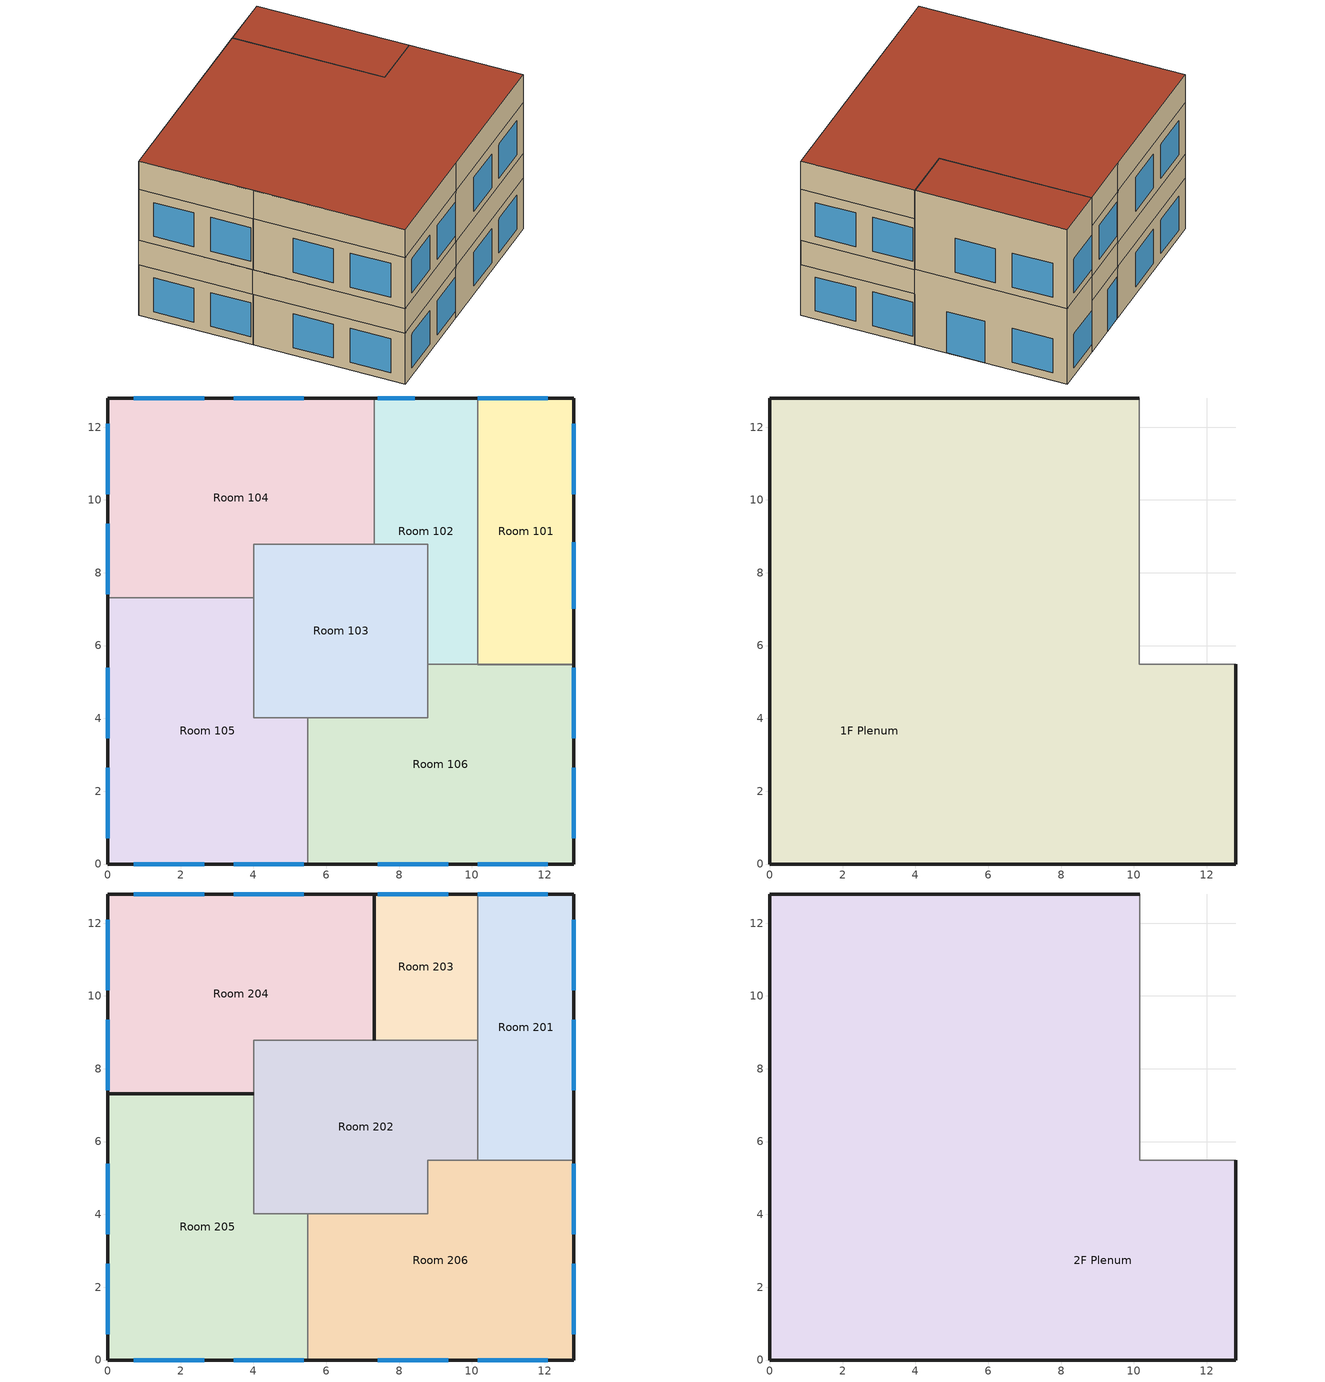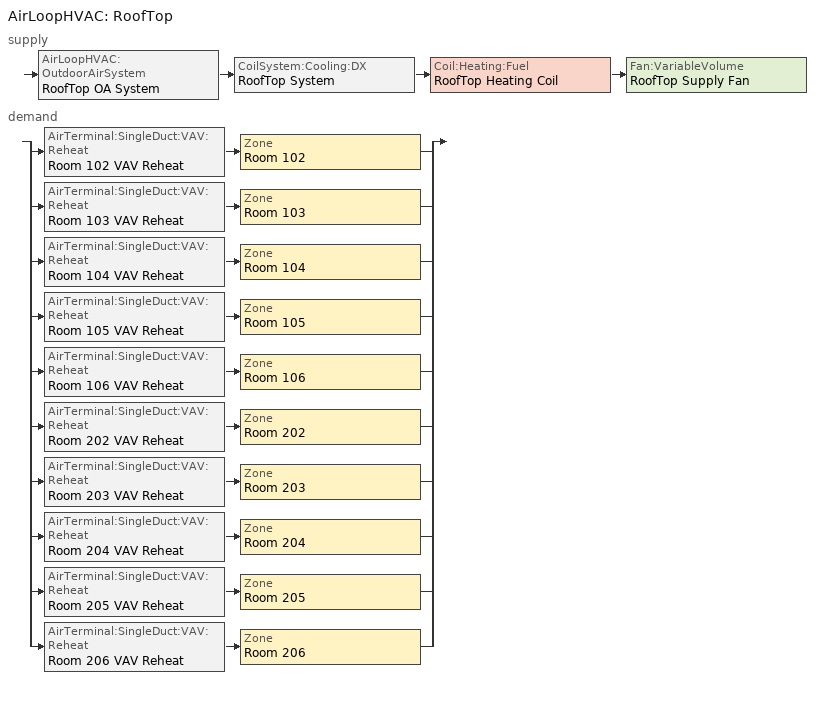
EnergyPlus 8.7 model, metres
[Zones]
Room 106
 floor ground (Ground_Floor): 12.8,5.49 12.8,0 5.49,0 5.49,4.01 8.79,4.01 8.79,5.49 z0
 wall outside (2FRP_Ext_Wall): 5.49,0 12.8,0 12.8,5.49 z0:2.74
 wall to Room 103 (INT_WALL): 8.79,5.49 8.79,4.01 5.49,4.01 z0:2.74
 wall to Room 105 (INT_WALL): 5.49,4.01 5.49,0 z0:2.74
 wall to Room 101 (INT_WALL): 12.8,5.49 10.16,5.49 z0:2.74
 wall to Room 102 (INT_WALL): 10.16,5.49 8.79,5.49 z0:2.74
 window (Windows_Double): 12.8,0.71 12.8,2.64 / 12.8,3.45 12.8,5.38 / 7.42,0 9.35,0 / 10.16,0 12.09,0 z0.45:2.27
Room 103
 floor ground (Ground_Floor): 8.79,8.79 8.79,4.01 4.01,4.01 4.01,8.79 z0
 wall to Room 105 (INT_WALL): 4.01,7.32 4.01,4.01 5.49,4.01 z0:2.74
 wall to Room 104 (INT_WALL): 7.32,8.79 4.01,8.79 4.01,7.32 z0:2.74
 wall to Room 102 (INT_WALL): 8.79,5.49 8.79,8.79 7.32,8.79 z0:2.74
Room 104
 floor ground (Ground_Floor): 7.32,12.8 7.32,8.79 4.01,8.79 4.01,7.32 0,7.32 0,12.8 z0
 wall outside (Hybrid Spray Foam In.): 7.32,12.8 0,12.8 0,7.32 z0:2.74
 wall to Room 105 (INT_WALL): 0,7.32 4.01,7.32 z0:2.74
 wall to Room 102 (INT_WALL): 7.32,8.79 7.32,12.8 z0:2.74
 window (Windows_Double): 0,12.09 0,10.16 / 0,9.35 0,7.42 / 5.38,12.8 3.45,12.8 / 2.64,12.8 0.71,12.8 z0.41:2.24
Room 105
 floor ground (Ground_Floor): 4.01,7.32 4.01,4.01 5.49,4.01 5.49,0 0,0 0,7.32 z0
 wall outside (2FRP_Ext_Wall): 0,7.32 0,0 z0:2.74
 wall outside (Hybrid Spray Foam In.): 0,0 5.49,0 z0:2.74
 window (Windows_Double): 0,5.38 0,3.45 / 0,2.64 0,0.71 / 0.71,0 2.64,0 / 3.45,0 5.38,0 z0.41:2.24
Room 101
 floor ground (Ground_Floor): 12.8,12.8 12.8,5.47 10.16,5.47 10.16,12.8 z0
 wall outside (2FRP_Ext_Wall): 12.8,5.47 12.8,12.8 10.16,12.8 z0:4.06
 wall to 1F Plenum (INT_WALL): 10.16,12.8 10.16,5.47 12.8,5.47 z2.74:4.06
 wall to Room 102 (INT_WALL): 10.16,12.8 10.16,5.47 z0:2.74
 window (Windows_Double): 12.09,12.8 10.16,12.8 / 12.8,10.16 12.8,12.09 z0.41:2.24
 window (Door): 12.8,7.01 12.8,8.84 z0:2.24
Room 102
 floor ground (Ground_Floor): 10.16,12.8 10.16,5.49 8.79,5.49 8.79,8.79 7.32,8.79 7.32,12.8 z0
 wall outside (2FRP_Ext_Wall): 10.16,12.8 7.32,12.8 z0:2.74
 window (Door): 8.43,12.8 7.42,12.8 z0:2.24
1F Plenum
 floor to Room 105 (Drop_Ceiling): 4.01,7.32 4.01,4.01 5.48,4.01 5.48,0 -0.01,0 -0.01,7.32 z2.74
 floor to Room 106 (Drop_Ceiling): 12.8,5.49 12.8,0 5.48,0 5.48,4.01 8.78,4.01 8.78,5.49 z2.74
 floor to Room 102 (Drop_Ceiling): 10.15,12.8 10.15,5.49 8.78,5.49 8.78,8.79 7.31,8.79 7.31,12.8 z2.74
 floor to Room 104 (Drop_Ceiling): 7.31,12.8 7.31,8.79 4.01,8.79 4.01,7.32 -0.01,7.32 -0.01,12.8 z2.74
 floor to Room 103 (Drop_Ceiling): 8.78,8.79 8.78,4.01 4.01,4.01 4.01,8.79 z2.74
 wall outside (Hybrid Spray Foam In.): -0.01,0 5.48,0 / 7.31,12.8 -0.01,12.8 -0.01,7.32 z2.74:4.06
 wall outside (2FRP_Ext_Wall): -0.01,7.32 -0.01,0 / 10.15,12.8 7.31,12.8 / 5.48,0 12.8,0 12.8,5.49 z2.74:4.06
 roof outside (2F_Floor): 7.31,12.8 7.31,8.79 10.15,8.79 10.15,12.8 z4.06
Room 206
 floor to 1F Plenum (2F_Floor): 12.8,5.49 12.8,0 5.49,0 5.49,4.01 8.79,4.01 8.79,5.49 z4.06
 wall outside (2FRP_Ext_Wall): 5.49,0 12.8,0 12.8,5.49 z4.06:6.81
 wall to Room 201 (INT_WALL): 12.8,5.49 10.16,5.49 z4.06:6.81
 wall to Room 205 (INT_WALL): 5.49,4.01 5.49,0 z4.06:6.81
 wall to Room 202 (INT_WALL): 10.16,5.49 8.79,5.49 8.79,4.01 5.49,4.01 z4.06:6.81
 window (Windows_Double): 12.8,3.45 12.8,5.38 / 12.8,0.71 12.8,2.64 / 7.42,0 9.35,0 / 10.16,0 12.09,0 z4.47:6.3
Room 202
 floor to 1F Plenum (2F_Floor): 10.16,8.79 10.16,5.49 8.79,5.49 8.79,4.01 4.01,4.01 4.01,8.79 z4.06
 wall to Room 205 (INT_WALL): 4.01,7.32 4.01,4.01 5.49,4.01 z4.06:6.81
 wall to Room 204 (INT_WALL): 7.32,8.79 4.01,8.79 4.01,7.32 z4.06:6.81
 wall to Room 201 (INT_WALL): 10.16,5.49 10.16,8.79 z4.06:6.81
 wall to Room 203 (INT_WALL): 10.16,8.79 7.32,8.79 z4.06:6.81
Room 203
 floor ground (Ground_Floor): 10.16,12.8 10.16,8.79 7.32,8.79 7.32,12.8 z4.06
 wall outside (2FRP_Ext_Wall): 10.16,12.8 7.32,12.8 7.32,8.79 z4.06:6.81
 wall to Room 201 (INT_WALL): 10.16,8.79 10.16,12.8 z4.06:6.81
 window (Windows_Double): 9.35,12.8 7.42,12.8 z4.47:6.3
Room 205
 floor to 1F Plenum (2F_Floor): 4.01,7.32 4.01,4.01 5.49,4.01 5.49,0 0,0 0,7.32 z4.06
 wall outside (2FRP_Ext_Wall): 4.01,7.32 0,7.32 z4.06:6.81
 wall outside (Rigid Foam Board In.): 0,7.32 0,0 5.49,0 z4.06:6.81
 window (Windows_Double): 0.71,0 2.64,0 / 3.45,0 5.38,0 / 0,5.38 0,3.45 / 0,2.64 0,0.71 z4.47:6.3
Room 201
 floor to Room 101 (SB-U): 12.8,12.8 12.8,5.49 10.16,5.49 10.16,12.8 z4.06
 wall outside (2FRP_Ext_Wall): 12.8,5.49 12.8,12.8 10.16,12.8 z4.06:8.33
 wall to 2F Plenum (INT_WALL): 10.16,12.8 10.16,5.49 12.8,5.49 z6.81:8.33
 window (Windows_Double): 12.09,12.8 10.16,12.8 / 12.8,7.42 12.8,9.35 / 12.8,10.16 12.8,12.09 z4.47:6.3
 roof outside (2FRP_Roof): 10.16,12.8 10.16,5.49 12.8,5.49 12.8,12.8 z8.33
Room 204
 floor to 1F Plenum (2F_Floor): 7.32,12.8 7.32,8.79 4.01,8.79 4.01,7.32 0,7.32 0,12.8 z4.06
 wall outside (2FRP_Ext_Wall): 0,7.32 4.01,7.32 / 7.32,8.79 7.32,12.8 z4.06:6.81
 wall outside (Rigid Foam Board In.): 7.32,12.8 0,12.8 0,7.32 z4.06:6.81
 window (Windows_Double): 5.38,12.8 3.45,12.8 / 2.64,12.8 0.71,12.8 / 0,12.09 0,10.16 / 0,9.35 0,7.42 z4.47:6.3
2F Plenum
 floor to Room 204 (Drop_Ceiling): 7.32,12.8 7.32,8.79 4.01,8.79 4.01,7.32 0,7.32 0,12.8 z6.81
 floor to Room 203 (Drop_Ceiling): 10.16,12.8 10.16,8.79 7.32,8.79 7.32,12.8 z6.81
 floor to Room 205 (Drop_Ceiling): 4.01,7.32 4.01,4.01 5.49,4.01 5.49,0 0,0 0,7.32 z6.81
 floor to Room 206 (Drop_Ceiling): 12.8,5.49 12.8,0 5.49,0 5.49,4.01 8.79,4.01 8.79,5.49 z6.81
 floor to Room 202 (Drop_Ceiling): 10.16,8.79 10.16,5.49 8.79,5.49 8.79,4.01 4.01,4.01 4.01,8.79 z6.81
 wall outside (Rigid Foam Board In.): 7.32,12.8 0,12.8 0,7.32 0,0 5.49,0 z6.81:8.33
 wall outside (2FRP_Ext_Wall): 5.49,0 12.8,0 12.8,5.49 / 10.16,12.8 7.32,12.8 z6.81:8.33
 roof outside (2FRP_Roof): 0,12.8 0,0 12.8,0 12.8,5.49 10.16,5.49 10.16,12.8 z8.33
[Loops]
AirLoopHVAC 'RoofTop'
 supply: AirLoopHVAC:OutdoorAirSystem 'RoofTop OA System' > CoilSystem:Cooling:DX 'RoofTop System' > Coil:Heating:Fuel 'RoofTop Heating Coil' > Fan:VariableVolume 'RoofTop Supply Fan'
 demand: split
  | AirTerminal:SingleDuct:VAV:Reheat 'Room 102 VAV Reheat' > Zone 'Room 102'
  | AirTerminal:SingleDuct:VAV:Reheat 'Room 103 VAV Reheat' > Zone 'Room 103'
  | AirTerminal:SingleDuct:VAV:Reheat 'Room 104 VAV Reheat' > Zone 'Room 104'
  | AirTerminal:SingleDuct:VAV:Reheat 'Room 105 VAV Reheat' > Zone 'Room 105'
  | AirTerminal:SingleDuct:VAV:Reheat 'Room 106 VAV Reheat' > Zone 'Room 106'
  | AirTerminal:SingleDuct:VAV:Reheat 'Room 202 VAV Reheat' > Zone 'Room 202'
  | AirTerminal:SingleDuct:VAV:Reheat 'Room 203 VAV Reheat' > Zone 'Room 203'
  | AirTerminal:SingleDuct:VAV:Reheat 'Room 204 VAV Reheat' > Zone 'Room 204'
  | AirTerminal:SingleDuct:VAV:Reheat 'Room 205 VAV Reheat' > Zone 'Room 205'
  | AirTerminal:SingleDuct:VAV:Reheat 'Room 206 VAV Reheat' > Zone 'Room 206'
[Building]
FRP_RTU: North Axis {deg}=0; Terrain=Suburbs; Loads Convergence Tolerance Value=0.04; Temperature Convergence Tolerance Value {deltaC}=0.4; Solar Distribution=FullInteriorAndExterior; Maximum Number of Warmup Days=25; Minimum Number of Warmup Days=6
[Site:Location]
Oak Ridge_TN_USA Design_Conditions: Latitude {deg}=35.96; Longitude {deg}=-84.29; Time Zone {hr}=-5; Elevation {m}=334
[SizingPeriod:DesignDay] Day of Month=21; Dry-Bulb Temperature Range Modifier Type=DefaultMultipliers; Humidity Condition Type=Wetbulb; Barometric Pressure {Pa}=97376; Rain Indicator=No; Snow Indicator=No; Daylight Saving Time Indicator=No
Name | Month | Day Type | Maximum Dry-Bulb Temperature {C} | Daily Dry-Bulb Temperature Range {deltaC} | Wetbulb or DewPoint at Maximum Dry-Bulb {C} | Wind Speed {m/s} | Wind Direction {deg} | Solar Model Indicator | Sky Clearness | ASHRAE Clear Sky Optical Depth for Beam Irradiance (taub) | ASHRAE Clear Sky Optical Depth for Diffuse Irradiance (taud)
Oak Ridge Ann Htg 99.6% Condns DB | 1 | WinterDesignDay | -8.6 | 0 | -8.6 | 2.5 | 50 | ASHRAEClearSky | 0
Oak Ridge Ann Clg 2% Condns DB=>MWB | 7 | SummerDesignDay | 31.4 | 10.3 | 22.8 | 3.2 | 260 | ASHRAETau |  | 0.455 | 2.134
[Site:GroundTemperature:BuildingSurface]
19.939, 19.907, 19.925, 20.167, 21.424, 22.505, 22.726, 22.815, 22.805, 20.837, 20.22, 20.048
[Site:GroundReflectance]
0.29, 0.29, 0.29, 0.29, 0.29, 0.29, 0.29, 0.29, 0.29, 0.29, 0.29, 0.29
[Site:WaterMainsTemperature]
Calculation Method=Correlation; Annual Average Outdoor Air Temperature {C}=14.55; Maximum Difference In Monthly Average Outdoor Air Temperatures {deltaC}=22
[Material] Thermal Absorptance=0.9
Name | Roughness | Thickness {m} | Conductivity {W/m-K} | Density {kg/m3} | Specific Heat {J/kg-K} | Solar Absorptance | Visible Absorptance
Ground_Upper_Concrete | Rough | 0.4064 | 0.109246 | 2242.58 | 836.8 | 0.7 | 0.7
Std AC02 | MediumSmooth | 0.0127 | 0.057 | 288 | 1339 | 0.7 | 0.2
ExtWall_Gypsum | Smooth | 0.015875 | 0.16 | 784.9 | 830 | 0.92 | 0.92
Roof Membrane | VeryRough | 0.0095 | 0.16 | 1121.29 | 1460 | 0.7 | 0.7
Std PW05 | MediumSmooth | 0.0191 | 0.115 | 545 | 1213 | 0.78 | 0.78
GP01 1/2 GYPSUM | Smooth | 0.0127 | 0.16 | 800 | 1090 | 0.7 | 0.5
Std 1.5  MW CONCRETE | Rough | 0.038 | 0.858 | 1968 | 836.8 | 0.7 | 0.7
ExtWall_FaceBrick | MediumRough | 0.092075 | 1.31095 | 2082.4 | 920.48 | 0.7 | 0.7
Metal Decking | MediumSmooth | 0.0015 | 45.006 | 7680 | 418.4 | 0.7 | 0.3
ExtWall_ConcreteBlock | Rough | 0.2032 | 1.311 | 1121.29 | 836.8 | 0.7 | 0.7
GeoFoam | MediumRough | 0.3048 | 0.033 | 51.5 | 836.8 | 0.7 | 0.7
Ground_Lower_Concrete | Rough | 0.1524 | 0.109246 | 2242.58 | 836.8 | 0.7 | 0.7
Roof Insulation | MediumRough | 0.0762 | 0.024023 | 265 | 836.8 | 0.7 | 0.7
ExtWall_R11_Insulation | MediumRough | 0.0889 | 0.077868 | 9.61107 | 836.8 | 0.7 | 0.7
2" Polyisorigid Foam Board | Rough | 0.0508 | 0.02605 | 32 | 920 | 0.7 | 0.7
C.C. Spray Foam | Rough | 0.0889 | 0.02884 | 32 | 920 | 0.7 | 0.7
[Material:NoMass]
MAT-SB-U: Roughness=Rough; Thermal Resistance {m2-K/W}=0.117407; Thermal Absorptance=0.65; Solar Absorptance=0.65; Visible Absorptance=0.65
[Material:AirGap]
Name | Thermal Resistance {m2-K/W}
ExtWall_Air | 0.156738
1.5" Air Gap | 0.179632
[WindowMaterial:SimpleGlazingSystem] Visible Transmittance=0.65
Name | U-Factor {W/m2-K} | Solar Heat Gain Coefficient
Double Pane | 3.36153 | 0.623
Door | 3.62273 | 0.578
[Construction]
2F_Floor: Std 1.5  MW CONCRETE
Drop_Ceiling: Std AC02
Windows_Double: Double Pane
Ground_Floor: Ground_Lower_Concrete, GeoFoam, Ground_Upper_Concrete
2FRP_Roof: Std PW05, Roof Insulation, Roof Membrane, Metal Decking
Door: Door
INT_WALL: GP01 1/2 GYPSUM, GP01 1/2 GYPSUM
2FRP_Ext_Wall: ExtWall_FaceBrick, ExtWall_Air, ExtWall_ConcreteBlock, ExtWall_R11_Insulation, ExtWall_Gypsum
Hybrid Spray Foam In.: ExtWall_FaceBrick, ExtWall_Air, ExtWall_ConcreteBlock, C.C. Spray Foam, 1.5" Air Gap, ExtWall_Gypsum
Rigid Foam Board In.: ExtWall_FaceBrick, ExtWall_Air, ExtWall_ConcreteBlock, ExtWall_R11_Insulation, ExtWall_Gypsum, 2" Polyisorigid Foam Board, ExtWall_Gypsum
SB-U: MAT-SB-U
[Zone]
Room 106; Room 206; Room 202; Room 205; Room 201; Room 103; Room 104; Room 105; Room 101; Room 204; Room 102: 
Room 203: Multiplier=1
1F Plenum; 2F Plenum: Zone Outside Convection Algorithm=AdaptiveConvectionAlgorithm; Part of Total Floor Area=No
[Lights] Design Level Calculation Method=Watts/Area; Fraction Replaceable=1; Return Air Fraction Calculated from Plenum Temperature=No
Name | Zone or ZoneList | Schedule | Watts per Zone Floor Area {W/m2}
General Lighting_13 | Room 106 | BLDG_LIGHT_DownSt_SCH | 8.56347
General Lighting_5 | Room 206 | BLDG_LIGHT_Upst_SCH | 8.13292
General Lighting_9 | Room 202 | BLDG_LIGHT_Upst_SCH | 8.13292
General Lighting_4_1 | Room 203 | BLDG_LIGHT_Upst_SCH | 8.13292
General Lighting_2 | Room 205 | BLDG_LIGHT_Upst_SCH | 8.13292
General Lighting_7 | Room 201 | BLDG_LIGHT_Upst_SCH | 8.13292
General Lighting_8 | Room 103 | BLDG_LIGHT_DownSt_SCH | 8.56347
General Lighting_10 | Room 104 | BLDG_LIGHT_DownSt_SCH | 8.56347
General Lighting_11 | Room 105 | BLDG_LIGHT_DownSt_SCH | 8.56347
General Lighting_3 | Room 101 | BLDG_LIGHT_DownSt_SCH | 8.56347
General Lighting_4 | Room 204 | BLDG_LIGHT_Upst_SCH | 8.13292
General Lighting_12 | Room 102 | BLDG_LIGHT_DownSt_SCH | 8.56347
[ElectricEquipment] Design Level Calculation Method=EquipmentLevel
Name | Zone or ZoneList | Schedule | Design Level {W} | Watts per Zone Floor Area {W/m2}
Plug13 | Room 106 | ALWAYS_ON | 800 | 0
Plug5 | Room 206 | ALWAYS_ON | 7.8
Plug9 | Room 202 | ALWAYS_ON | 70 | 0
Plug4_1 | Room 203 | ALWAYS_ON | 2.6 | 0
Plug2 | Room 205 | ALWAYS_ON | 10
Plug8 | Room 103 | ALWAYS_ON | 7.7
Plug10 | Room 104 | ALWAYS_ON | 36 | 0
Plug11 | Room 105 | ALWAYS_ON | 63 | 0
Plug4 | Room 204 | ALWAYS_ON | 10
Plug12 | Room 102 | New_BLDG_EQUIP_SCH_Down | 350 | 0
WallHeater_101 | Room 101 | ALWAYS_ON | 1000
WallHeater_201 | Room 201 | ALWAYS_ON | 1000
[OtherEquipment] Fuel Type=None; Schedule=Occupant Latent Schedule; Design Level Calculation Method=Watts/Area; Fraction Latent=1
Name | Zone or ZoneList | Power per Zone Floor Area {W/m2}
102 Occupant Latent | Room 102 | 5.679
104 Occupant Latent | Room 104 | 2.7133
105 Occupant Latent | Room 105 | 2.7133
106 Occupant Latent | Room 106 | 2.7133
203 Occupant Latent | Room 203 | 3.155
204 Occupant Latent | Room 204 | 2.7133
205 Occupant Latent | Room 205 | 2.7133
206 Occupant Latent | Room 206 | 2.7133
[DesignSpecification:OutdoorAir]
ZoneOA Design: Outdoor Air Method=Flow/Zone; Outdoor Air Flow per Person {m3/s-person}=0; Outdoor Air Flow per Zone Floor Area {m3/s-m2}=0; Outdoor Air Flow per Zone {m3/s}=0; Outdoor Air Flow Air Changes per Hour {1/hr}=0; Outdoor Air Schedule=ALWAYS_OFF
[DesignSpecification:ZoneAirDistribution] Zone Air Distribution Effectiveness in Cooling Mode=1; Zone Air Distribution Effectiveness in Heating Mode=1
SZ DSZAD Room 102; SZ DSZAD Room 103; SZ DSZAD Room 104; SZ DSZAD Room 105; SZ DSZAD Room 106; SZ DSZAD Room 202; SZ DSZAD Room 203; SZ DSZAD Room 204; SZ DSZAD Room 205; SZ DSZAD Room 206
[Sizing:Zone] Zone Cooling Design Supply Air Temperature Input Method=SupplyAirTemperature; Zone Cooling Design Supply Air Temperature {C}=14.4444; Zone Cooling Design Supply Air Temperature Difference {deltaC}=8.33333; Zone Heating Design Supply Air Temperature Input Method=SupplyAirTemperature; Zone Heating Design Supply Air Temperature {C}=48.8889; Zone Heating Design Supply Air Temperature Difference {deltaC}=30; Zone Cooling Design Supply Air Humidity Ratio {kgWater/kgDryAir}=0.008; Zone Heating Design Supply Air Humidity Ratio {kgWater/kgDryAir}=0.008; Design Specification Outdoor Air Object=ZoneOA Design; Cooling Design Air Flow Method=Flow/Zone; Cooling Minimum Air Flow Fraction=0; Heating Design Air Flow Method=DesignDay; Heating Maximum Air Flow Fraction=0
Name | Cooling Design Air Flow Rate {m3/s} | Heating Design Air Flow Rate {m3/s} | Design Specification Zone Air Distribution Object
Room 102 | 0.132145 | 0.0566337 | SZ DSZAD Room 102
Room 103 | 0.188779 | 0.0566337 | SZ DSZAD Room 103
Room 104 | 0.264291 | 0.0566337 | SZ DSZAD Room 104
Room 105 | 0.283168 | 0.174621 | SZ DSZAD Room 105
Room 106 | 0.283168 | 0.174621 | SZ DSZAD Room 106
Room 202 | 0.212376 | 0.099109 | SZ DSZAD Room 202
Room 203 | 0.117987 | 0.0707921 | SZ DSZAD Room 203
Room 204 | 0.283168 | 0.174621 | SZ DSZAD Room 204
Room 205 | 0.297327 | 0.174621 | SZ DSZAD Room 205
Room 206 | 0.297327 | 0.174621 | SZ DSZAD Room 206
[Sizing:System]
RoofTop: Type of Load to Size On=Sensible; Design Outdoor Air Flow Rate {m3/s}=0; Central Heating Maximum System Air Flow Ratio=0.9; Preheat Design Temperature {C}=2; Preheat Design Humidity Ratio {kgWater/kgDryAir}=0.008; Precool Design Temperature {C}=11; Precool Design Humidity Ratio {kgWater/kgDryAir}=0.008; Central Cooling Design Supply Air Temperature {C}=14.4444; Central Heating Design Supply Air Temperature {C}=43.3; Type of Zone Sum to Use=NonCoincident; 100% Outdoor Air in Cooling=No; 100% Outdoor Air in Heating=No; Central Cooling Design Supply Air Humidity Ratio {kgWater/kgDryAir}=0.008; Central Heating Design Supply Air Humidity Ratio {kgWater/kgDryAir}=0.008; Cooling Supply Air Flow Rate Method=Flow/System; Cooling Supply Air Flow Rate {m3/s}=1.65182; Heating Supply Air Flow Rate Method=Flow/System; Heating Supply Air Flow Rate {m3/s}=1.51023; System Outdoor Air Method=ZoneSum; Zone Maximum Outdoor Air Fraction=1; Cooling Design Capacity Method=CoolingDesignCapacity; Cooling Design Capacity {W}=autosize; Heating Design Capacity Method=HeatingDesignCapacity; Heating Design Capacity {W}=autosize; Central Cooling Capacity Control Method=OnOff
[ZoneControl:Thermostat] Control Type Schedule=HVACTemplate-Always 4; Control 1=Thermostat Dual SP Control
Name | Zone or ZoneList
Room 102 Thermostat | Room 102
Room 103 Thermostat | Room 103
Room 104 Thermostat | Room 104
Room 105 Thermostat | Room 105
Room 106 Thermostat | Room 106
Room 202 Thermostat | Room 202
Room 203 Thermostat | Room 203
Room 204 Thermostat | Room 204
Room 205 Thermostat | Room 205
Room 206 Thermostat | Room 206
[ThermostatSetpoint:DualSetpoint]
Thermostat Dual SP Control: Heating Setpoint Temperature Schedule=Heating Schedule; Cooling Setpoint Temperature Schedule=Cooling Schedule
[ZoneHVAC:OutdoorAirUnit] Availability Schedule=ALWAYS_OFF; Outdoor Air Schedule=DOAS-Always 1; Supply Fan Placement=BlowThrough; Unit Control Type=NeutralControl
Name | Zone | Outdoor Air Flow Rate {m3/s} | Supply Fan | Exhaust Air Flow Rate {m3/s} | Outdoor Air Unit List | Exhaust Fan | Exhaust Air Schedule
Room 106 DOAS | Room 106 | 0.0259571 | 106 DOAS SupFan | 0 | Room 106 DOAS Equip List
Room 102 DOAS | Room 102 | 0.026901 | 102 DOAS SupFan | 0 | Room 102 DOAS Equip List
Room 103 DOAS | Room 103 | 0.0235974 | 103 DOAS SupFan | 0.0486106 | Room 103 DOAS Equip List | 103 DOAS ExhFan | DOAS-Always 1
Room 104 DOAS | Room 104 | 0.0254852 | 104 DOAS SupFan | 0 | Room 104 DOAS Equip List
Room 105 DOAS | Room 105 | 0.0325644 | 105 DOAS SupFan | 0 | Room 105 DOAS Equip List
Room 202 DOAS | Room 202 | 0.0108548 | 202 DOAS SupFan | 0.062769 | Room 202 DOAS Equip List | 202 DOAS ExhFan | DOAS-Always 1
Room 203 DOAS | Room 203 | 0.0108548 | 203 DOAS SupFan | 0 | Room 203 DOAS Equip List
Room 204 DOAS | Room 204 | 0.0136865 | 204 DOAS SupFan | 0 | Room 204 DOAS Equip List
Room 205 DOAS | Room 205 | 0.0127426 | 205 DOAS SupFan | 0 | Room 205 DOAS Equip List
Room 206 DOAS | Room 206 | 0.0127426 | 206 DOAS SupFan | 0 | Room 206 DOAS Equip List
[AirTerminal:SingleDuct:VAV:Reheat] Availability Schedule=ALWAYS_ON; Zone Minimum Air Flow Input Method=FixedFlowRate; Convergence Tolerance=0.001; Damper Heating Action=Reverse
Name | Maximum Air Flow Rate {m3/s} | Fixed Minimum Air Flow Rate {m3/s} | Reheat Coil
Room 102 VAV Reheat | 0.132145 | 0.0943895 | Room 102 Reheat Coil
Room 103 VAV Reheat | 0.188779 | 0.0566337 | Room 103 Reheat Coil
Room 104 VAV Reheat | 0.264291 | 0.174621 | Room 104 Reheat Coil
Room 105 VAV Reheat | 0.283168 | 0.174621 | Room 105 Reheat Coil
Room 106 VAV Reheat | 0.283168 | 0.174621 | Room 106 Reheat Coil
Room 202 VAV Reheat | 0.212376 | 0.099109 | Room 202 Reheat Coil
Room 203 VAV Reheat | 0.117987 | 0.0707921 | Room 203 Reheat Coil
Room 204 VAV Reheat | 0.283168 | 0.174621 | Room 204 Reheat Coil
Room 205 VAV Reheat | 0.283168 | 0.174621 | Room 205 Reheat Coil
Room 206 VAV Reheat | 0.297327 | 0.174621 | Room 206 Reheat Coil
[Zone equipment]
Room 102: Room 102 VAV Reheat, Room 102 DOAS
Room 103: Room 103 VAV Reheat, Room 103 DOAS
Room 104: Room 104 VAV Reheat, Room 104 DOAS
Room 105: Room 105 VAV Reheat, Room 105 DOAS
Room 106: Room 106 VAV Reheat, Room 106 DOAS
Room 202: Room 202 VAV Reheat, Room 202 DOAS
Room 203: Room 203 VAV Reheat, Room 203 DOAS
Room 204: Room 204 VAV Reheat, Room 204 DOAS
Room 205: Room 205 VAV Reheat, Room 205 DOAS
Room 206: Room 206 VAV Reheat, Room 206 DOAS
[Fan:ConstantVolume] Fan Total Efficiency=0.7; Pressure Rise {Pa}=298.907; Maximum Flow Rate {m3/s}=0.0330363; Motor Efficiency=0.9; Motor In Airstream Fraction=1
Name | Availability Schedule
106 DOAS SupFan; 102 DOAS SupFan; 103 DOAS SupFan; 104 DOAS SupFan; 105 DOAS SupFan; 202 DOAS SupFan; 203 DOAS SupFan; 204 DOAS SupFan; 205 DOAS SupFan; 206 DOAS SupFan | ALWAYS_OFF
103 DOAS ExhFan; 202 DOAS ExhFan | ALWAYS_ON
[Fan:VariableVolume]
RoofTop Supply Fan: Availability Schedule=FanAvailSched; Fan Total Efficiency=0.9; Pressure Rise {Pa}=1000; Maximum Flow Rate {m3/s}=2.35974; Fan Power Minimum Flow Rate Input Method=FixedFlowRate; Fan Power Minimum Flow Fraction=0; Fan Power Minimum Air Flow Rate {m3/s}=1.33089; Motor Efficiency=0.9; Motor In Airstream Fraction=1; Fan Power Coefficient 1=0.2823; Fan Power Coefficient 2=-.6037; Fan Power Coefficient 3=4.0033; Fan Power Coefficient 4=-3.8509; Fan Power Coefficient 5=1.1559
[Coil:Cooling:DX:TwoStageWithHumidityControlMode]
RoofTop Cooling Coil: Availability Schedule=ALWAYS_ON; Number of Capacity Stages=2; Number of Enhanced Dehumidification Modes=0; Normal Mode Stage 1 Coil Performance=Lennox KCA120S4 Stage 1; Normal Mode Stage 1+2 Coil Performance=Lennox KCA120S4 Stage 1&2
[CoilPerformance:DX:Cooling] Gross Rated Sensible Heat Ratio=0.687; Gross Rated Cooling COP {W/W}=3.3; Rated Air Flow Rate {m3/s}=2.12376; Part Load Fraction Correlation Curve=Lennox KCA120S4 PLFFPLR
Name | Gross Rated Total Cooling Capacity {W} | Fraction of Air Flow Bypassed Around Coil | Total Cooling Capacity Function of Temperature Curve | Total Cooling Capacity Function of Flow Fraction Curve | Energy Input Ratio Function of Temperature Curve | Energy Input Ratio Function of Flow Fraction Curve
Lennox KCA120S4 Stage 1 | 21023.7 | 0.5 | Lennox KCA120S4 Stage 1 CapFT | Lennox KCA120S4 Stage 1 CapFFF | Lennox KCA120S4 Stage 1 EIRFT | Lennox KCA120S4 Stage 1 EIRFFF
Lennox KCA120S4 Stage 1&2 | 43081.5 | 0 | Lennox KCA120S4 Stage 1&2 CapFT | Lennox KCA120S4 Stage 1&2 CapFFF | Lennox KCA120S4 Stage 1&2 EIRFT | Lennox KCA120S4 Stage 1&2 EIRFFF
[Coil:Heating:Electric] Availability Schedule=HVACTemplate-Always 1; Efficiency=1
Name | Nominal Capacity {W}
Room 102 Reheat Coil; Room 103 Reheat Coil | 1000
Room 104 Reheat Coil; Room 105 Reheat Coil; Room 106 Reheat Coil; Room 204 Reheat Coil; Room 205 Reheat Coil; Room 206 Reheat Coil | 5000
Room 202 Reheat Coil | 2000
Room 203 Reheat Coil | 1500
[Coil:Heating:Fuel]
RoofTop Heating Coil: Availability Schedule=HVACTemplate-Always 1; Fuel Type=NaturalGas; Burner Efficiency=0.81; Nominal Capacity {W}=0; Part Load Fraction Correlation Curve=RoofTop Heating Coil PLF-FPLR
[CoilSystem:Cooling:DX]
RoofTop System: Availability Schedule=HVACTemplate-Always 1; Cooling Coil=RoofTop Cooling Coil; Dehumidification Control Type=None; Run on Sensible Load=Yes; Run on Latent Load=No
[Controller:OutdoorAir]
RoofTop OA Controller: Minimum Outdoor Air Flow Rate {m3/s}=0; Maximum Outdoor Air Flow Rate {m3/s}=0; Economizer Control Type=NoEconomizer; Economizer Control Action Type=ModulateFlow; Lockout Type=NoLockout; Minimum Limit Type=ProportionalMinimum
[AirLoopHVAC]
RoofTop: Design Supply Air Flow Rate {m3/s}=autosize
[AirLoopHVAC:ReturnPlenum]
Name | Zone
1F Return Plenum | 1F Plenum
2F Return Plenum | 2F Plenum
[EnergyManagementSystem:Sensor]
Name | Output:Variable or Output:Meter Index Key | Output:Variable or Output:Meter
OutdoorAir_Tdb | Environment | Site Outdoor Air Drybulb Temperature
Initial_DOAS_Schedule | DOAS-Always 1 | Schedule Value
[EnergyManagementSystem:Actuator]
Name | Actuated Component Unique | Actuated Component Type | Actuated Component Control Type
CoolingSupplyT | RoofTop Cooling Coil Outlet | System Node Setpoint | Temperature Setpoint
HeatingSupplyT | RoofTop Heating Coil Outlet | System Node Setpoint | Temperature Setpoint
DOAS_Sch | DOAS-Always 1 | Schedule:Compact | Schedule Value
[EnergyManagementSystem:ProgramCallingManager]
SetpointResetManager: AfterPredictorBeforeHVACManagers; MakeSetpoint
DOAS_Sch_ResetManager: BeginTimestepBeforePredictor; MakeDOAS
Init DOAS Device Control Constants: BeginNewEnvironment; InitializeDOASControl
[EnergyManagementSystem:Program]
MakeSetpoint: IF OutdoorAir_Tdb >= 13.89; SET CoolingSupplyT = 13.89; SET HeatingSupplyT = 13.89; ELSEIF OutdoorAir_Tdb <= 7.7; SET CoolingSupplyT = 13.89; SET HeatingSupplyT = 13.89; ELSE; SET CoolingSupplyT = 13.89; SET HeatingSupplyT = 13.89; ENDIF
MakeDOAS: IF MONTH >= 12 || MONTH <= 3; IF HOUR >= 6 && HOUR <= 17; IF OutdoorAir_Tdb > 2.5; SET DOAS_Sch = DOAS_Status_On; ELSE; SET DOAS_Sch = DOAS_Status_Off; ENDIF; ElSE; SET DOAS_Sch = DOAS_Status_Off; ENDIF; ElSEIF OutdoorAir_Tdb > 1.87; SET DOAS_Sch = DOAS_Status_On; ELSE; SET DOAS_Sch = DOAS_Status_Off; ENDIF
InitializeDOASControl: Set DOAS_Status_On = 1.0; Set DOAS_Status_Off = 0.0
[EnergyManagementSystem:GlobalVariable]
DOAS_Status_On
DOAS_Status_Off
[EnergyManagementSystem:OutputVariable] Type of Data in Variable=Averaged
Name | EMS Variable | Update Frequency | EMS Program or Subroutine | Units
Heating Supply Temperature | HeatingSupplyT | SystemTimestep | MakeSetpoint | C
Cooling Supply Temperature | CoolingSupplyT | SystemTimestep | MakeSetpoint | C
DOAS Schedule Value | DOAS_Sch | ZoneTimeStep | MakeDOAS
[AvailabilityManager:NightCycle]
RoofTop Availability: Applicability Schedule=ALWAYS_ON; Fan Schedule=ALWAYS_ON; Control Type=CycleOnAny; Thermostat Tolerance {deltaC}=1.38889; Cycling Run Time {s}=3600
[SetpointManager:MixedAir] Control Variable=Temperature
Name | Setpoint Node or NodeList
RoofTop Cooling Coil Air Temp Manager | RoofTop Cooling Coil Outlet
RoofTop Heating Coil Air Temp Manager | RoofTop Heating Coil Outlet
[Schedule:Compact]
ALWAYS_OFF; Occupant Latent Schedule; BLDG_LIGHT_DownSt_SCH; BLDG_LIGHT_Upst_SCH; New_BLDG_EQUIP_SCH_Down: Through: 12/31, For: AllDays, Until: 24:00, 0
ALWAYS_ON; HVACTemplate-Always 1: Through: 12/31, For: AllDays, Until: 24:00, 1
HVACTemplate-Always 4: Through: 12/31, For: AllDays, Until: 24:00, 4
DOAS-Always 1: Through: 12/31, For: WeekDays CustomDay1 CustomDay2, Until: 24:00, 0, For: Weekends Holiday, Until: 24:00, 0, For: SummerDesignDay, Until: 24:00, 0, For: WinterDesignDay, Until: 24:00, 0
Heating Schedule: Through: 12/31, For: Weekdays, Until: 06:00, 15, Until: 18:00, 21.11, Until 24:00, 15, For: SummerDesignDay, Until: 24:00, 21.11, For: Saturday, Until: 06:00, 15, Until: 18:00, 21.11, Until 24:00, 15, For: WinterDesignDay, Until: 24:00, 21.11, For: Sunday Holidays AllOtherDays, Until: 06:00, 15, Until: 18:00, 21.11, Until 24:00, 15
Cooling Schedule: Through: 12/31, For: Weekdays, Until: 06:00, 31.7, Until: 18:00, 23.9, Until 24:00, 31.7, For: SummerDesignDay, Until: 24:00, 23.9, For: Saturday, Until: 06:00, 31.7, Until: 18:00, 23.9, Until 24:00, 31.7, For: WinterDesignDay, Until: 24:00, 23.9, For: Sunday Holidays AllOtherDays, Until: 06:00, 31.7, Until: 18:00, 23.9, Until 24:00, 31.7
FanAvailSched: Through: 12/31, For: WeekDays CustomDay1 CustomDay2, Until: 6:00, 0, Until: 18:00, 1, Until: 24:00, 0, For: Weekends Holiday, Until: 6:00, 0, Until: 18:00, 1, Until: 24:00, 0, For: SummerDesignDay, Until: 24:00, 1, For: WinterDesignDay, Until: 24:00, 1
[Curve:Quadratic]
Name | Coefficient1 Constant | Coefficient2 x | Coefficient3 x**2 | Minimum Value of x | Maximum Value of x
Lennox KCA120S4 Stage 1 CapFFF | 0.642249 | 0.549404 | -0.191653 | 0.8 | 1.2
Lennox KCA120S4 Stage 1 EIRFFF | 1.30167 | -0.46596 | 0.16429 | 0.8 | 1.2
Lennox KCA120S4 Stage 1&2 CapFFF | 0.671654 | 0.494597 | -0.166251 | 0.8 | 1.2
Lennox KCA120S4 Stage 1&2 EIRFFF | 1.28125 | -0.428849 | 0.147598 | 0.8 | 1.2
Lennox KCA120S4 PLFFPLR | 0.85 | 0.15 | 0 | 0 | 1
[Curve:Cubic]
RoofTop Heating Coil PLF-FPLR: Coefficient1 Constant=0.8; Coefficient2 x=0.2; Coefficient3 x**2=0; Coefficient4 x**3=0; Minimum Value of x=0; Maximum Value of x=1
[Curve:Biquadratic] Minimum Value of x=17.22; Maximum Value of x=21.67; Input Unit Type for X=Temperature; Input Unit Type for Y=Temperature; Output Unit Type=Dimensionless
Name | Coefficient1 Constant | Coefficient2 x | Coefficient3 x**2 | Coefficient4 y | Coefficient5 y**2 | Coefficient6 x*y | Minimum Value of y | Maximum Value of y
Lennox KCA120S4 Stage 1 CapFT | 0.638343 | 0.0368605 | -0.0002156 | -0.0032619 | -4.14e-05 | -0.0001587 | 18.33 | 35
Lennox KCA120S4 Stage 1 EIRFT | 0.660996 | -0.0173045 | 0.0003871 | 0.0121825 | 0.000343 | -0.0004676 | 18.33 | 35
Lennox KCA120S4 Stage 1&2 CapFT | 0.680333 | 0.0268925 | 0.0001473 | 0.0003186 | -5.84e-05 | -0.0002929 | 29.44 | 46.11
Lennox KCA120S4 Stage 1&2 EIRFT | 0.775874 | -0.00515 | 0.0002254 | -0.004281 | 0.0006657 | -0.0006284 | 29.44 | 46.11
